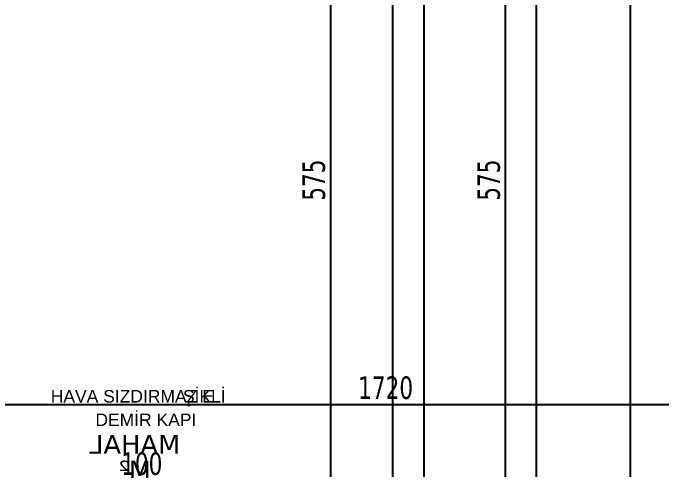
# Model space of a CAD drawing. Header units: millimetres. Extents: x 43168.9 to 43194.6, y -25545.1 to -25543.4.
# Drawn here: x 43169.3081 to 43169.4118, y -25544.4537 to -25544.3807 of the extents above; entities that cross this region are included whole.
import ezdxf
from ezdxf.enums import TextEntityAlignment as Align

# ---------------------------------------------------------------- set-up
doc = ezdxf.new("R2010")
doc.units = ezdxf.units.MM
doc.header["$LTSCALE"] = 200
doc.linetypes.add('DASHDOT', pattern=[1, 0.5, -0.25, 0, -0.25])
doc.linetypes.add('DASHDOT2', pattern=[0.5, 0.25, -0.125, 0, -0.125])
for name, color, linetype in [('aks_sgh', 5, 'DASHDOT2'), ('kesitcizgisi_sgh', 22, 'Continuous'), ('olcuic_sgh', 183, 'Continuous'), ('yazi-genel_sgh', 7, 'Continuous')]:
    doc.layers.add(name, color=color, linetype=linetype)
doc.styles.add('dim', font='VERDANA.TTF', dxfattribs={"width": 0.7})
doc.styles.add('text1', font='VERDANA.TTF')
doc.styles.add('text2', font='arial.ttf')

msp = doc.modelspace()

# ---------------------------------------------------------------- linework, layer by layer
at = {"layer": 'aks_sgh'}
for p, q in [((43169.36888, -25543.74092), (43169.36888, -25544.78992)), ((43169.37388, -25543.74092), (43169.37388, -25544.78992)), ((43169.40688, -25543.74092), (43169.40688, -25544.78992))]:
    msp.add_line(p, q, dxfattribs=at)
at = {"layer": 'kesitcizgisi_sgh', "linetype": 'DASHDOT'}
msp.add_line((43169.39188, -25544.79379), (43169.39188, -25543.79132), dxfattribs=at)
at = {"layer": 'olcuic_sgh'}
for p, q in [((43169.35893, -25544.34967), (43169.35893, -25544.46517)), ((43169.3869, -25544.34967), (43169.3869, -25544.46517)), ((43169.19563, -25544.44337), (43169.54013, -25544.44337))]:
    msp.add_line(p, q, dxfattribs=at)

# ---------------------------------------------------------------- texts
at = {"color": 7, "style": 'text1', "text_generation_flag": 4}
for tag, text, p in [('MAHAL', '', (43169.32761, -25544.44971)), ('M²', 'm²', (43169.32761, -25544.45382))]:
    msp.add_attdef(tag, text=text, height=0.003, rotation=180, dxfattribs=at).set_placement(p, align=Align.MIDDLE)
at = {"layer": 'olcuic_sgh', "color": 2, "style": 'dim', "width": 0.7}
for p in [(43169.35805, -25544.41076), (43169.38603, -25544.41076)]:
    msp.add_text('575', height=0.0036, rotation=90, dxfattribs=at).set_placement(p)
for s, p in [('1720', (43169.36335, -25544.44245)), ('100', (43169.32545, -25544.45461))]:
    msp.add_text(s, height=0.0036, dxfattribs=at).set_placement(p)
at = {"layer": 'yazi-genel_sgh', "style": 'text2'}
for s, p in [('HAVA SIZDIRMAZ E', (43169.31419, -25544.44303)), ('ŞİKLİ ', (43169.33533, -25544.44303)), ('DEMİR KAPI', (43169.32133, -25544.44679))]:
    msp.add_text(s, height=0.002, dxfattribs=at).set_placement(p)

doc.saveas('drawing.dxf')
